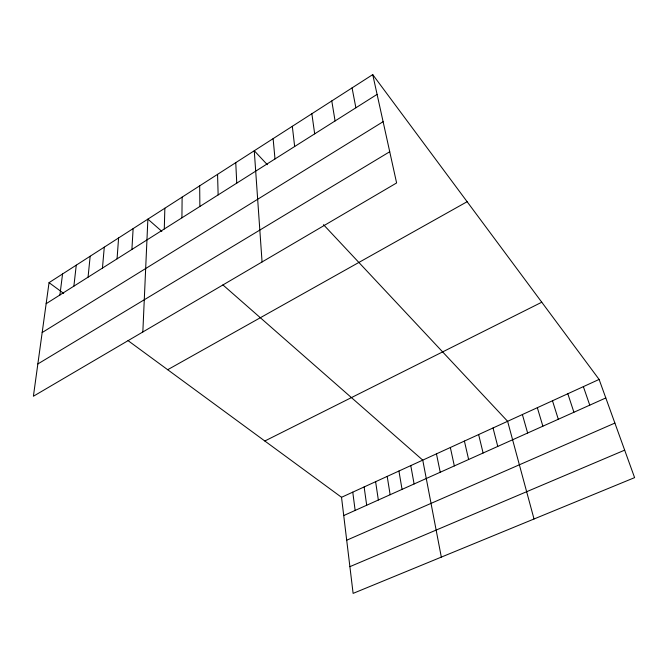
<?xml version="1.0" encoding="UTF-8"?>
<svg xmlns="http://www.w3.org/2000/svg" width="668" height="668" viewBox="0 0 668 668"><rect width="100%" height="100%" fill="white"/><g stroke="black" fill="none" stroke-linecap="round" stroke-linejoin="round"><path stroke-width="1" d="M181.921 217.826L182.122 197.127M164.286 228.982L164.854 208.224M142.835 331.979L147.879 219.129L161.84 231.37M131.897 249.465L133.132 228.606M117.059 258.85L118.595 237.95M102.454 268.085L104.283 247.152M88.059 277.187L90.172 256.22M73.881 286.154L76.261 265.154M59.911 294.997L62.558 273.964M49.048 282.647L33.4 396.241L396.608 182.957L372.736 74.616L49.048 282.647L63.694 293.402M46.142 303.698L377.086 94.38M42.176 332.539L383.106 121.693M37.851 363.951L389.728 151.736M167.685 369.713L467.124 201.711M264.82 441.005L541.765 302.22M341.523 497.293L599.112 379.432L634.6 477.637L353.113 593.384L341.523 497.293L128.031 340.613M343.728 515.546L605.801 397.953M346.7 540.22L614.886 423.078M349.89 566.656L624.663 450.149M222.903 284.902L422.752 460.127L441.323 557.112M267.325 164.695L254.266 150.751L262.065 261.965M323.487 224.665L507.613 421.299L534.024 518.994M372.736 74.616L599.112 379.432M583.364 386.638L589.76 405.15M567.825 393.753L573.921 412.256M552.486 400.767L558.298 419.262M537.339 407.697L542.867 426.184M522.384 414.544L527.636 433.023M493.026 427.971L497.76 446.424M478.63 434.567L483.106 453.004M464.402 441.072L468.627 459.5M450.349 447.502L454.332 465.913M436.463 453.856L440.22 472.251M352.061 87.9L355.885 107.79M410.778 465.604L414.102 483.966M398.93 471.032L402.053 489.377M331.779 100.935L335.085 120.95M387.206 476.393L390.137 494.721M375.608 481.703L378.347 500.006M311.864 113.735L314.678 133.859M364.127 486.955L366.69 505.242M352.771 492.149L355.142 510.419M292.317 126.302L294.655 146.526M273.12 138.635L274.999 158.959M235.754 162.65L236.756 183.149M217.559 174.348L218.144 194.914M199.682 185.838L199.874 206.47"/></g></svg>
